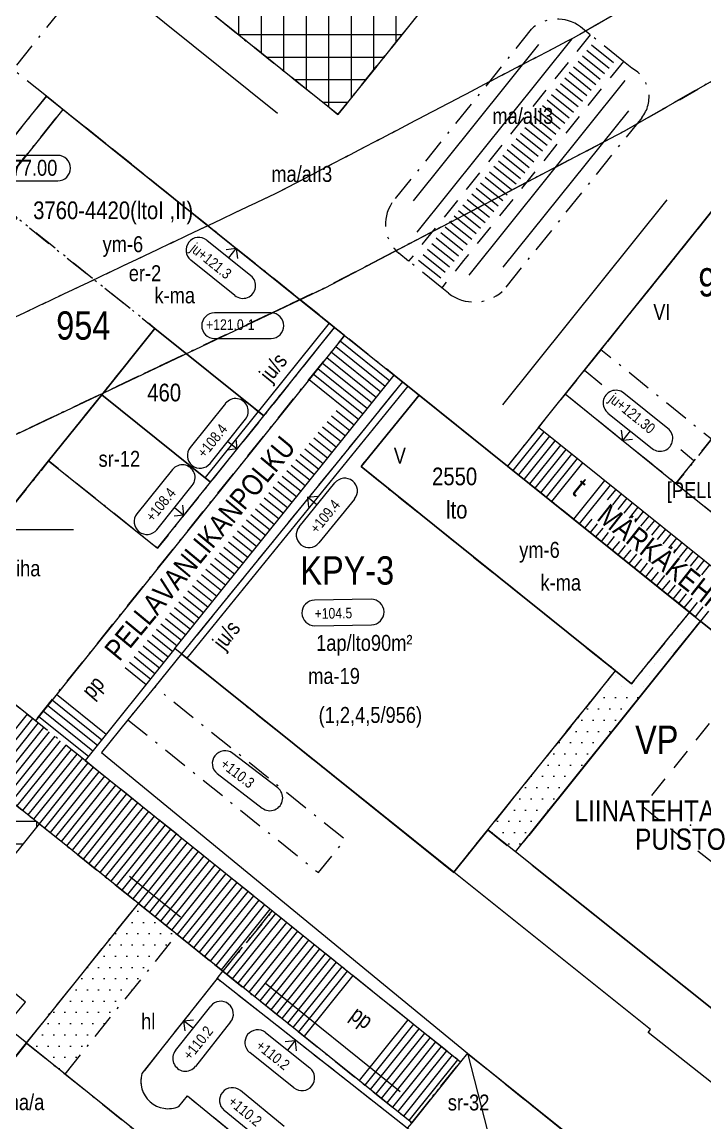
# Model space of a CAD drawing. Header units: metres. Extents: x 24485995 to 24488038, y 6819999 to 6822001.
# Drawn here: x 24487302.9 to 24487399.4, y 6821546.5 to 6821702 of the extents above; entities that cross this region are included whole.
import ezdxf

# ---------------------------------------------------------------- set-up
doc = ezdxf.new("R2010")
doc.units = ezdxf.units.M
for name, pattern in [('Aukot_rajalla', [0]), ('k10040', [10.3, 3.5, -1.5, 0.3, -1.5, 3.5]), ('k10050', [8, 3, -2, 3]), ('K10271', [0]), ('k10400', [0]), ('K10430', [0]), ('k10630.1', [0]), ('k10li0', [0]), ('k10vi1', [0]), ('Osoitus_AK', [0])]:
    doc.linetypes.add(name, pattern=pattern)
for name, color, linetype, lineweight in [('AK_AsemakaavaTeksti_Kadun_puistonnimi', 7, 'Continuous', 0), ('AK_AsemakaavaTeksti_Korttelinumero', 7, 'Continuous', 0), ('AK_Kaavamerkinta_Kayttotarkoitusalue', 7, 'Continuous', 0), ('AK_Katualue_Tori', 7, 'Continuous', 0), ('AK_KayttotarkoitusSymboliViiva_Virkistysalueen_kuvio_murtoviiva', 7, 'Continuous', 0), ('AK_KayttotarkoitusViiva', 7, 'Continuous', 0), ('AK_LiikennointiTeksti_Autopaikkamerkinta_m2', 7, 'Continuous', 0), ('AK_LiikennointiViiva_Ajoneuvoliittymakielto', 7, 'Continuous', 0), ('AK_LiikennointiViiva_Polkuviivoitus', 7, 'Continuous', 0), ('AK_MaanalainenkSymboli', 132, 'Continuous', 0), ('AK_MaanalainenkTeksti_Korkeusmerkinta', 132, 'Continuous', 0), ('AK_MaanalainenkViiva_Alueenosan_raja', 132, 'Continuous', 0), ('AK_MaanalainenkViiva_Liikennealueen_kuvio', 132, 'Continuous', 0), ('AK_MaanalainenkViiva_Ohj_Alueenosan_raja', 132, 'Continuous', 0), ('AK_MuuAsemakaavaSymboli_Maarayksen_soikiosymb', 7, 'Continuous', 0), ('AK_MuuAsemakaavaTeksti_Alueenosan_kayttotarkoitus', 7, 'Continuous', 0), ('AK_MuuAsemakaavaTeksti_Erityismaarays', 7, 'Continuous', 0), ('AK_MuuAsemakaavaViiva_alueenosan_raja', 7, 'Continuous', 0), ('AK_MuuAsemakaavaViiva_Erityismaaraysviiva', 7, 'Continuous', 0), ('AK_MuuAsemakaavaViiva_Merkinnan_alleviivaus', 7, 'Continuous', 0), ('AK_MuuAsemakaavaViiva_Merkinnan_Kohdistusnuoli', 7, 'Continuous', 0), ('AK_MuuAsemakaavaViiva_Ohj_alueenosan_raja', 7, 'Continuous', 0), ('AK_Poistettava_merkintä', 7, 'Continuous', 0), ('AK_RakennusalaTeksti_Kerrosala_tai_luku', 7, 'Continuous', 0), ('AK_RakennusalaTeksti_Rakennusoikeus', 7, 'Continuous', 0), ('AK_RakennusalaViiva_Rakennusalan_raja__I_', 7, 'Continuous', 0), ('AK_RakentaminenTeksti_Korkeusmerkinta', 7, 'Continuous', 0), ('AK_RakentaminenTeksti_Korkeusmerkinta_ja_soikio', 7, 'Continuous', 0), ('AK_RakentaminenTeksti_Korkeusmerkinta_ja_soikio_ja_nuoli', 7, 'Continuous', 0), ('AK_RakentaminenTeksti_Rakentamismaarays', 7, 'Continuous', 0), ('AK_RakentaminenViiva_dB_yms_aaltoviiva', 7, 'Continuous', 0), ('AK_RakentaminenViiva_Kulkuaukko', 7, 'Continuous', 0), ('AK_YmparistoAlue_Istutettava_alue', 7, 'Continuous', 0), ('AK_YmparistoViiva_Istutettava_puurivi', 7, 'Continuous', 0)]:
    doc.layers.add(name, color=color, linetype=linetype, lineweight=lineweight)
doc.styles.add('ArialNarrow', font='ARIALN.TTF')

# ---------------------------------------------------------------- blocks, each defined once
blk = doc.blocks.new('AKP43')
at = {"layer": 'AK_RakentaminenTeksti_Korkeusmerkinta_ja_soikio', "color": 7, "linetype": 'Continuous', "lineweight": 13}
for p, q in [((4, 1.8), (-4, 1.8)), ((-4, -1.8), (4, -1.8))]:
    blk.add_line(p, q, dxfattribs=at)
for centre, start, end in [((-4, 0), 90, 270), ((4, 0), 270, 90)]:
    blk.add_arc(centre, 1.8, start, end, dxfattribs=at)

msp = doc.modelspace()

# ---------------------------------------------------------------- hatches: boundary and pattern name
at = {"layer": 'AK_Katualue_Tori', "linetype": 'Continuous', "lineweight": 0}
h = msp.add_hatch(dxfattribs=at)
h.set_pattern_fill('NET', style=0)
h.paths.add_polyline_path([(24487310.08, 6821718.97), (24487330.26, 6821744.12), (24487312.39, 6821760.2), (24487317.17, 6821761.04), (24487326.86, 6821773.12), (24487333.88, 6821767.49), (24487380.53, 6821730.07), (24487347.52, 6821688.93)], flags=0)
h = msp.add_hatch(dxfattribs=at)
h.set_pattern_fill('NET', style=0)
h.paths.add_polyline_path([(24487281.5, 6821607.85), (24487305.29, 6821588.76), (24487305.29, 6821588.76), (24487281.51, 6821559.13), (24487258.97, 6821574.97)], flags=0)
at = {"layer": 'AK_YmparistoAlue_Istutettava_alue', "linetype": 'Continuous', "lineweight": 0}
h = msp.add_hatch(dxfattribs=at)
h.set_pattern_fill('DOTS', style=0)
h.paths.add_polyline_path([(24487398.75, 6821617.36), (24487397.2, 6821618.61), (24487397, 6821618.37), (24487391.35, 6821611.43), (24487389, 6821608.53), (24487386.72, 6821610.36), (24487368.69, 6821587.89), (24487372.6, 6821584.76), (24487390.62, 6821607.23)], flags=0)
h = msp.add_hatch(dxfattribs=at)
h.set_pattern_fill('DOTS', style=0)
h.paths.add_polyline_path([(24487303.5, 6821557.77), (24487308.96, 6821553.38), (24487324.79, 6821573.12), (24487319.33, 6821577.5), (24487303.51, 6821557.79)], flags=0)

# ---------------------------------------------------------------- linework, layer by layer
at = {"layer": 'AK_AsemakaavaTeksti_Kadun_puistonnimi', "linetype": 'Continuous', "lineweight": 5}
msp.add_point((24487397.32, 6821588.57), dxfattribs=at)
at = {"layer": 'AK_KayttotarkoitusSymboliViiva_Virkistysalueen_kuvio_murtoviiva', "linetype": 'k10vi1', "lineweight": 9, "flags": 128}
msp.add_lwpolyline([(24487374.94, 6821582.89), (24487405.96, 6821558.18), (24487407.57, 6821560.46), (24487411.73, 6821566.35), (24487430.03, 6821592.27), (24487398.75, 6821617.37), (24487374.47, 6821587.1)], dxfattribs=at)
at = {"layer": 'AK_KayttotarkoitusViiva', "linetype": 'Continuous', "lineweight": 20, "flags": 128}
for points in [[(24487380.53, 6821730.07), (24487347.52, 6821688.93), (24487310.08, 6821718.97)], [(24487262.65, 6821637.08), (24487306.33, 6821691.52), (24487348.45, 6821657.73)], [(24487375.84, 6821644.73), (24487400.71, 6821675.73), (24487434.37, 6821645.58)], [(24487348.45, 6821657.73), (24487304.77, 6821603.29), (24487262.65, 6821637.08)], [(24487348.45, 6821657.73), (24487355.47, 6821652.1)], [(24487324.49, 6821613.49), (24487355.47, 6821652.1)], [(24487355.47, 6821652.1), (24487371.46, 6821639.27)], [(24487375.84, 6821644.73), (24487371.46, 6821639.27)], [(24487411.03, 6821616.49), (24487375.84, 6821644.73)], [(24487371.46, 6821639.27), (24487398.75, 6821617.37)], [(24487372.6, 6821584.76), (24487398.75, 6821617.37)], [(24487398.75, 6821617.37), (24487406.65, 6821611.03)], [(24487324.49, 6821613.49), (24487311.79, 6821597.66), (24487364.82, 6821555.1), (24487357.94, 6821546.52), (24487319.33, 6821577.5)], [(24487372.6, 6821584.76), (24487368.7, 6821587.89), (24487363.88, 6821581.89), (24487324.49, 6821613.49)], [(24487305.29, 6821588.76), (24487305.29, 6821588.76), (24487281.51, 6821559.13), (24487258.97, 6821574.97), (24487281.5, 6821607.85)], [(24487305.29, 6821588.76), (24487281.5, 6821607.85)], [(24487319.33, 6821577.5), (24487305.29, 6821588.76)], [(24487407.57, 6821560.46), (24487405.96, 6821558.18), (24487372.6, 6821584.76)], [(24487272.51, 6821498.13), (24487306.59, 6821539.65), (24487295.86, 6821548.25), (24487319.33, 6821577.5)]]:
    msp.add_lwpolyline(points, dxfattribs=at)
at = {"layer": 'AK_LiikennointiViiva_Ajoneuvoliittymakielto', "linetype": 'k10630.1', "lineweight": 5, "flags": 128}
msp.add_lwpolyline([(24487348.45, 6821657.73), (24487304.77, 6821603.29)], dxfattribs=at)
at = {"layer": 'AK_LiikennointiViiva_Polkuviivoitus', "linetype": 'Continuous', "lineweight": 0, "flags": 128}
for points in [[(24487382.7, 6821698.01), (24487385.82, 6821695.5)], [(24487383.32, 6821698.79), (24487386.44, 6821696.28)], [(24487381.45, 6821696.45), (24487384.57, 6821693.94)], [(24487382.07, 6821697.23), (24487385.19, 6821694.72)], [(24487380.19, 6821694.89), (24487383.31, 6821692.38)], [(24487380.82, 6821695.67), (24487383.94, 6821693.16)], [(24487378.94, 6821693.33), (24487382.06, 6821690.82)], [(24487379.57, 6821694.11), (24487382.69, 6821691.6)], [(24487377.69, 6821691.77), (24487380.81, 6821689.26)], [(24487378.32, 6821692.55), (24487381.44, 6821690.04)], [(24487376.44, 6821690.21), (24487379.56, 6821687.7)], [(24487377.07, 6821690.99), (24487380.19, 6821688.48)], [(24487375.19, 6821688.65), (24487378.31, 6821686.14)], [(24487375.81, 6821689.43), (24487378.93, 6821686.92)], [(24487373.94, 6821687.09), (24487377.06, 6821684.59)], [(24487374.56, 6821687.87), (24487377.68, 6821685.36)], [(24487372.69, 6821685.53), (24487375.81, 6821683.03)], [(24487373.31, 6821686.31), (24487376.43, 6821683.81)], [(24487371.43, 6821683.97), (24487374.55, 6821681.47)], [(24487372.06, 6821684.75), (24487375.18, 6821682.25)], [(24487370.18, 6821682.41), (24487373.3, 6821679.91)], [(24487370.81, 6821683.19), (24487373.93, 6821680.69)], [(24487368.93, 6821680.85), (24487372.05, 6821678.35)], [(24487369.56, 6821681.63), (24487372.68, 6821679.13)], [(24487367.68, 6821679.29), (24487370.8, 6821676.79)], [(24487368.31, 6821680.07), (24487371.43, 6821677.57)], [(24487366.43, 6821677.73), (24487369.55, 6821675.23)], [(24487367.05, 6821678.51), (24487370.17, 6821676.01)], [(24487365.18, 6821676.17), (24487368.3, 6821673.67)], [(24487365.8, 6821676.95), (24487368.92, 6821674.45)], [(24487363.93, 6821674.61), (24487367.04, 6821672.11)], [(24487364.55, 6821675.39), (24487367.67, 6821672.89)], [(24487362.67, 6821673.05), (24487365.79, 6821670.55)], [(24487363.3, 6821673.83), (24487366.42, 6821671.33)], [(24487361.42, 6821671.49), (24487364.54, 6821668.99)], [(24487362.05, 6821672.27), (24487365.17, 6821669.77)], [(24487360.17, 6821669.93), (24487363.29, 6821667.43)], [(24487360.8, 6821670.71), (24487363.92, 6821668.21)], [(24487358.92, 6821668.37), (24487362.04, 6821665.87)], [(24487359.54, 6821669.15), (24487362.66, 6821666.65)], [(24487347.2, 6821656.17), (24487354.21, 6821650.54)], [(24487347.82, 6821656.95), (24487354.84, 6821651.32)], [(24487345.94, 6821654.61), (24487352.96, 6821648.98)], [(24487346.57, 6821655.39), (24487353.59, 6821649.76)], [(24487344.69, 6821653.05), (24487351.71, 6821647.42)], [(24487345.32, 6821653.83), (24487352.34, 6821648.2)], [(24487343.44, 6821651.49), (24487350.46, 6821645.86)], [(24487344.07, 6821652.27), (24487351.09, 6821646.64)], [(24487346.63, 6821646.37), (24487349.21, 6821644.3)], [(24487347.27, 6821647.14), (24487349.83, 6821645.08)], [(24487345.36, 6821644.82), (24487347.96, 6821642.74)], [(24487346, 6821645.59), (24487348.58, 6821643.52)], [(24487344.1, 6821643.27), (24487346.71, 6821641.18)], [(24487344.73, 6821644.05), (24487347.33, 6821641.96)], [(24487376.62, 6821644.1), (24487372.24, 6821638.64)], [(24487377.4, 6821643.48), (24487373.02, 6821638.02)], [(24487342.83, 6821641.73), (24487345.45, 6821639.62)], [(24487343.46, 6821642.5), (24487346.08, 6821640.4)], [(24487378.18, 6821642.85), (24487373.8, 6821637.39)], [(24487378.96, 6821642.23), (24487374.58, 6821636.77)], [(24487379.74, 6821641.6), (24487375.36, 6821636.14)], [(24487341.56, 6821640.18), (24487344.2, 6821638.06)], [(24487342.19, 6821640.95), (24487344.83, 6821638.84)], [(24487380.52, 6821640.97), (24487376.14, 6821635.51)], [(24487381.3, 6821640.35), (24487376.92, 6821634.89)], [(24487340.29, 6821638.64), (24487342.95, 6821636.5)], [(24487340.92, 6821639.41), (24487343.58, 6821637.28)], [(24487382.08, 6821639.72), (24487377.7, 6821634.26)], [(24487339.02, 6821637.09), (24487341.7, 6821634.94)], [(24487339.65, 6821637.86), (24487342.32, 6821635.72)], [(24487385.2, 6821637.22), (24487380.81, 6821631.76)], [(24487337.75, 6821635.54), (24487340.45, 6821633.38)], [(24487338.39, 6821636.32), (24487341.07, 6821634.16)], [(24487385.98, 6821636.59), (24487381.59, 6821631.13)], [(24487386.76, 6821635.97), (24487385.57, 6821634.49)], [(24487387.54, 6821635.34), (24487386.29, 6821633.79)], [(24487336.48, 6821634), (24487339.2, 6821631.82)], [(24487337.12, 6821634.77), (24487339.82, 6821632.6)], [(24487388.32, 6821634.72), (24487387.04, 6821633.13)], [(24487389.1, 6821634.09), (24487387.91, 6821632.62)], [(24487335.21, 6821632.45), (24487337.94, 6821630.26)], [(24487335.85, 6821633.22), (24487338.57, 6821631.04)], [(24487389.88, 6821633.46), (24487388.65, 6821631.93)], [(24487390.66, 6821632.84), (24487389.46, 6821631.35)], [(24487391.44, 6821632.21), (24487390.28, 6821630.77)], [(24487333.94, 6821630.9), (24487336.69, 6821628.7)], [(24487334.58, 6821631.68), (24487337.32, 6821629.48)], [(24487383.38, 6821631.77), (24487382.37, 6821630.51)], [(24487384.15, 6821631.12), (24487383.15, 6821629.88)], [(24487392.22, 6821631.59), (24487391.07, 6821630.16)], [(24487393, 6821630.96), (24487391.82, 6821629.5)], [(24487332.68, 6821629.36), (24487335.44, 6821627.14)], [(24487333.31, 6821630.13), (24487336.07, 6821627.92)], [(24487384.94, 6821630.51), (24487383.93, 6821629.26)], [(24487385.72, 6821629.88), (24487384.71, 6821628.63)], [(24487386.55, 6821629.32), (24487385.49, 6821628)], [(24487393.78, 6821630.34), (24487392.61, 6821628.88)], [(24487394.56, 6821629.71), (24487393.41, 6821628.28)], [(24487331.41, 6821627.81), (24487334.19, 6821625.58)], [(24487332.04, 6821628.59), (24487334.82, 6821626.36)], [(24487387.29, 6821628.64), (24487386.27, 6821627.38)], [(24487388.1, 6821628.06), (24487387.05, 6821626.75)], [(24487395.34, 6821629.08), (24487394.21, 6821627.68)], [(24487396.11, 6821628.46), (24487394.93, 6821626.99)], [(24487396.89, 6821627.83), (24487395.73, 6821626.38)], [(24487330.14, 6821626.27), (24487332.94, 6821624.02)], [(24487330.77, 6821627.04), (24487333.56, 6821624.8)], [(24487388.9, 6821627.46), (24487387.83, 6821626.13)], [(24487389.68, 6821626.83), (24487388.61, 6821625.5)], [(24487390.43, 6821626.17), (24487389.39, 6821624.88)], [(24487397.67, 6821627.21), (24487396.53, 6821625.77)], [(24487398.45, 6821626.58), (24487397.3, 6821625.14)], [(24487328.87, 6821624.72), (24487331.69, 6821622.46)], [(24487329.5, 6821625.49), (24487332.31, 6821623.24)], [(24487391.23, 6821625.57), (24487390.17, 6821624.25)], [(24487392.01, 6821624.94), (24487390.95, 6821623.62)], [(24487399.23, 6821625.95), (24487398.12, 6821624.57)], [(24487400.01, 6821625.33), (24487398.89, 6821623.93)], [(24487327.6, 6821623.17), (24487330.43, 6821620.9)], [(24487328.23, 6821623.95), (24487331.06, 6821621.68)], [(24487392.78, 6821624.3), (24487391.73, 6821623)], [(24487393.66, 6821623.8), (24487392.51, 6821622.37)], [(24487394.39, 6821623.11), (24487393.29, 6821621.75)], [(24487326.33, 6821621.63), (24487329.18, 6821619.34)], [(24487326.97, 6821622.4), (24487329.81, 6821620.12)], [(24487395.16, 6821622.47), (24487394.07, 6821621.12)], [(24487395.97, 6821621.88), (24487394.85, 6821620.49)], [(24487325.06, 6821620.08), (24487327.93, 6821617.78)], [(24487325.7, 6821620.86), (24487328.56, 6821618.56)], [(24487396.73, 6821621.23), (24487395.63, 6821619.87)], [(24487397.5, 6821620.59), (24487396.41, 6821619.24)], [(24487398.29, 6821619.99), (24487397.19, 6821618.62)], [(24487323.79, 6821618.54), (24487326.68, 6821616.22)], [(24487324.43, 6821619.31), (24487327.31, 6821617)], [(24487399.09, 6821619.38), (24487397.97, 6821617.99)], [(24487399.87, 6821618.76), (24487398.75, 6821617.37)], [(24487322.52, 6821616.99), (24487325.43, 6821614.66)], [(24487323.16, 6821617.76), (24487326.05, 6821615.44)], [(24487321.26, 6821615.44), (24487324.18, 6821613.1)], [(24487321.89, 6821616.22), (24487324.8, 6821613.88)], [(24487319.99, 6821613.9), (24487322.93, 6821611.54)], [(24487320.62, 6821614.67), (24487323.55, 6821612.32)], [(24487318.72, 6821612.35), (24487321.67, 6821609.98)], [(24487319.35, 6821613.12), (24487322.3, 6821610.76)], [(24487317.45, 6821610.81), (24487320.42, 6821608.42)], [(24487318.08, 6821611.58), (24487321.05, 6821609.2)], [(24487307.14, 6821606.25), (24487314.16, 6821600.62)], [(24487307.77, 6821607.03), (24487314.79, 6821601.4)], [(24487303.6, 6821604.23), (24487296.71, 6821595.65)], [(24487305.89, 6821604.69), (24487312.91, 6821599.06)], [(24487306.52, 6821605.47), (24487313.54, 6821599.84)], [(24487304.38, 6821603.6), (24487297.49, 6821595.02)], [(24487305.16, 6821602.98), (24487298.27, 6821594.4)], [(24487305.27, 6821603.91), (24487312.29, 6821598.28)], [(24487305.94, 6821602.35), (24487299.05, 6821593.77)], [(24487306.72, 6821601.72), (24487299.83, 6821593.14)], [(24487307.5, 6821601.1), (24487300.61, 6821592.52)], [(24487308.28, 6821600.47), (24487301.39, 6821591.89)], [(24487309.06, 6821599.85), (24487302.17, 6821591.27)], [(24487309.84, 6821599.22), (24487302.95, 6821590.64)], [(24487310.62, 6821598.6), (24487303.73, 6821590.02)], [(24487311.4, 6821597.97), (24487304.51, 6821589.39)], [(24487312.18, 6821597.34), (24487305.29, 6821588.76)], [(24487312.96, 6821596.72), (24487306.07, 6821588.14)], [(24487313.74, 6821596.09), (24487306.85, 6821587.51)], [(24487314.52, 6821595.47), (24487307.63, 6821586.89)], [(24487315.3, 6821594.84), (24487308.41, 6821586.26)], [(24487316.08, 6821594.21), (24487309.19, 6821585.63)], [(24487316.86, 6821593.59), (24487309.97, 6821585.01)], [(24487317.64, 6821592.96), (24487310.75, 6821584.38)], [(24487318.42, 6821592.34), (24487311.53, 6821583.76)], [(24487319.2, 6821591.71), (24487312.31, 6821583.13)], [(24487319.98, 6821591.09), (24487313.09, 6821582.51)], [(24487320.76, 6821590.46), (24487313.87, 6821581.88)], [(24487321.54, 6821589.83), (24487314.65, 6821581.25)], [(24487322.32, 6821589.21), (24487315.43, 6821580.63)], [(24487323.1, 6821588.58), (24487316.21, 6821580)], [(24487323.88, 6821587.96), (24487316.99, 6821579.38)], [(24487324.66, 6821587.33), (24487317.77, 6821578.75)], [(24487325.44, 6821586.7), (24487318.55, 6821578.12)], [(24487326.22, 6821586.08), (24487319.33, 6821577.5)], [(24487327, 6821585.45), (24487320.11, 6821576.87)], [(24487327.78, 6821584.83), (24487320.89, 6821576.25)], [(24487328.56, 6821584.2), (24487321.67, 6821575.62)], [(24487329.34, 6821583.58), (24487322.45, 6821575)], [(24487330.12, 6821582.95), (24487323.23, 6821574.37)], [(24487330.9, 6821582.32), (24487324.01, 6821573.74)], [(24487331.68, 6821581.7), (24487324.79, 6821573.12)], [(24487332.46, 6821581.07), (24487325.57, 6821572.49)], [(24487333.24, 6821580.45), (24487326.35, 6821571.87)], [(24487334.02, 6821579.82), (24487327.13, 6821571.24)], [(24487334.8, 6821579.19), (24487327.91, 6821570.61)], [(24487335.58, 6821578.57), (24487328.69, 6821569.99)], [(24487336.36, 6821577.94), (24487329.47, 6821569.36)], [(24487337.14, 6821577.32), (24487330.25, 6821568.74)], [(24487337.92, 6821576.69), (24487331.03, 6821568.11)], [(24487338.7, 6821576.07), (24487331.81, 6821567.49)], [(24487339.48, 6821575.44), (24487332.59, 6821566.86)], [(24487340.26, 6821574.81), (24487333.37, 6821566.23)], [(24487341.04, 6821574.19), (24487334.15, 6821565.61)], [(24487341.81, 6821573.56), (24487334.93, 6821564.98)], [(24487342.59, 6821572.94), (24487335.71, 6821564.36)], [(24487343.37, 6821572.31), (24487336.49, 6821563.73)], [(24487344.15, 6821571.68), (24487337.27, 6821563.1)], [(24487344.93, 6821571.06), (24487338.05, 6821562.48)], [(24487345.71, 6821570.43), (24487338.83, 6821561.85)], [(24487346.49, 6821569.81), (24487339.61, 6821561.23)], [(24487347.27, 6821569.18), (24487340.39, 6821560.6)], [(24487348.05, 6821568.56), (24487341.17, 6821559.98)], [(24487348.83, 6821567.93), (24487341.95, 6821559.35)], [(24487349.61, 6821567.3), (24487342.73, 6821558.72)], [(24487357.41, 6821561.05), (24487350.53, 6821552.47)], [(24487358.19, 6821560.42), (24487351.31, 6821551.84)], [(24487358.97, 6821559.79), (24487352.09, 6821551.21)], [(24487359.75, 6821559.17), (24487352.87, 6821550.59)], [(24487360.53, 6821558.54), (24487353.65, 6821549.96)], [(24487361.31, 6821557.92), (24487354.43, 6821549.34)], [(24487362.09, 6821557.29), (24487355.21, 6821548.71)], [(24487362.87, 6821556.66), (24487355.99, 6821548.09)], [(24487363.65, 6821556.04), (24487356.77, 6821547.46)], [(24487364.43, 6821555.41), (24487357.55, 6821546.83)]]:
    msp.add_lwpolyline(points, dxfattribs=at)
at = {"layer": 'AK_MaanalainenkViiva_Alueenosan_raja', "linetype": 'k10040', "lineweight": 5, "flags": 128}
msp.add_lwpolyline([(24487904.87, 6822000), (24487912.66, 6821965.55), (24487865.91, 6821959.02), (24487839.01, 6821960.38), (24487795.63, 6821934.66), (24487733.23, 6821897.55), (24487490.51, 6821748.59), (24487460.38, 6821729.37), (24487429.64, 6821710.44), (24487387.98, 6821686.57), (24487345.7, 6821664.47), (24487302.61, 6821644.03), (24487279.84, 6821634.25), (24487264.67, 6821627.98), (24487270.52, 6821613.25), (24487232.97, 6821598.36), (24487181.75, 6821580.35), (24487129.78, 6821564.57), (24487077.19, 6821551.06), (24487055.55, 6821546.21), (24487022.13, 6821539.73), (24487007.31, 6821528.53), (24486995.34, 6821519.49), (24486983.34, 6821510.49), (24486970.66, 6821502.47), (24486957.2, 6821495.86), (24486943.1, 6821490.75), (24486928.63, 6821486.77), (24486923.49, 6821486), (24486908.85, 6821483.8), (24486903.42, 6821482.99), (24486900.75, 6821482.59), (24486891.59, 6821484.39), (24486877.62, 6821489.86), (24486864.68, 6821497.44), (24486853.08, 6821506.95), (24486732.66, 6821483.59), (24486723.17, 6821482.65), (24486713.64, 6821482.36), (24486704.11, 6821482.74), (24486694.63, 6821483.78), (24486685.24, 6821485.47), (24486671.58, 6821487.44), (24486657.81, 6821486.43), (24486560.8, 6821470.08), (24486112.2, 6821386.78), (24486064.09, 6821378.83), (24486015.55, 6821372.78), (24486000, 6821371.46)], dxfattribs=at)
at = {"layer": 'AK_MaanalainenkViiva_Liikennealueen_kuvio', "linetype": 'k10li0', "lineweight": 5, "flags": 128}
msp.add_lwpolyline([(24486000, 6821371.46), (24486015.55, 6821372.78), (24486064.09, 6821378.83), (24486112.2, 6821386.78), (24486560.8, 6821470.08), (24486657.81, 6821486.43), (24486671.58, 6821487.44), (24486685.24, 6821485.47), (24486694.63, 6821483.78), (24486704.11, 6821482.74), (24486713.64, 6821482.36), (24486723.17, 6821482.65), (24486732.66, 6821483.59), (24486853.08, 6821506.95), (24486864.68, 6821497.44), (24486877.62, 6821489.86), (24486891.59, 6821484.39), (24486900.75, 6821482.59), (24486903.42, 6821482.99), (24486908.85, 6821483.8), (24486923.49, 6821486), (24486928.63, 6821486.77), (24486943.1, 6821490.75), (24486957.2, 6821495.86), (24486970.66, 6821502.47), (24486983.34, 6821510.49), (24486995.34, 6821519.49), (24487007.31, 6821528.53), (24487022.13, 6821539.73), (24487055.55, 6821546.21), (24487077.19, 6821551.06), (24487129.78, 6821564.57), (24487181.75, 6821580.35), (24487232.97, 6821598.36), (24487270.52, 6821613.25), (24487264.67, 6821627.98), (24487279.84, 6821634.25), (24487302.61, 6821644.03), (24487345.7, 6821664.47), (24487387.98, 6821686.57), (24487429.64, 6821710.44), (24487460.38, 6821729.37), (24487490.51, 6821748.59), (24487733.23, 6821897.55), (24487795.63, 6821934.66), (24487839.01, 6821960.38), (24487865.91, 6821959.02), (24487912.66, 6821965.55), (24487904.87, 6822000)], dxfattribs=at)
at = {"layer": 'AK_MaanalainenkViiva_Ohj_Alueenosan_raja', "linetype": 'k10050', "lineweight": 5, "flags": 128}
for points in [[(24487904.87, 6822000), (24487909.36, 6821980.14), (24487865.26, 6821974.07), (24487835.25, 6821975.59), (24487787.97, 6821947.56), (24487725.47, 6821910.38), (24487482.55, 6821761.31), (24487452.41, 6821742.08), (24487421.97, 6821723.34), (24487380.77, 6821699.73), (24487339.01, 6821677.9), (24487296.43, 6821657.7), (24487274.02, 6821648.07), (24487241.89, 6821634.81), (24487209.39, 6821622.46), (24487176.55, 6821611.05), (24487143.41, 6821600.58), (24487112.33, 6821592.06), (24487081.26, 6821583.54), (24487052.48, 6821576.81), (24487018.02, 6821570.34), (24486849.52, 6821538.95), (24486695.51, 6821510.35), (24486558.06, 6821484.83), (24486109.6, 6821401.56), (24486061.93, 6821393.68), (24486013.99, 6821387.7), (24486000, 6821386.51)], [(24486903.42, 6821482.99), (24486908.85, 6821483.8), (24486923.49, 6821486), (24486928.63, 6821486.77), (24486943.1, 6821490.75), (24486957.2, 6821495.86), (24486970.66, 6821502.47), (24486983.34, 6821510.49), (24486995.34, 6821519.49), (24487007.31, 6821528.53), (24487022.13, 6821539.73), (24487055.55, 6821546.21), (24487077.19, 6821551.06), (24487129.78, 6821564.57), (24487181.75, 6821580.35), (24487232.97, 6821598.36), (24487270.52, 6821613.25), (24487264.67, 6821627.98), (24487279.84, 6821634.25), (24487302.61, 6821644.03), (24487345.7, 6821664.47), (24487387.98, 6821686.57), (24487429.64, 6821710.44), (24487460.38, 6821729.37), (24487490.51, 6821748.59), (24487733.23, 6821897.55), (24487795.63, 6821934.66), (24487839.01, 6821960.38), (24487865.91, 6821959.02), (24487912.66, 6821965.55), (24487909.36, 6821980.14), (24487865.26, 6821974.07), (24487835.25, 6821975.59), (24487787.97, 6821947.56), (24487725.47, 6821910.38), (24487482.55, 6821761.31), (24487452.41, 6821742.08), (24487421.97, 6821723.34), (24487380.77, 6821699.73), (24487339.01, 6821677.9), (24487296.43, 6821657.7), (24487274.02, 6821648.07), (24487241.89, 6821634.81), (24487209.39, 6821622.46), (24487176.55, 6821611.05), (24487143.41, 6821600.58), (24487112.33, 6821592.06), (24487081.26, 6821583.54), (24487052.48, 6821576.81), (24487018.02, 6821570.34), (24486849.52, 6821538.95), (24486695.51, 6821510.35), (24486558.06, 6821484.83), (24486109.6, 6821401.56), (24486061.93, 6821393.68), (24486013.99, 6821387.7), (24486000, 6821386.51)]]:
    msp.add_lwpolyline(points, dxfattribs=at)
at = {"layer": 'AK_MuuAsemakaavaViiva_alueenosan_raja', "linetype": 'k10040', "lineweight": 5, "flags": 128}
for points in [[(24487316.51, 6821713.8), (24487336.4, 6821738.59), (24487330.26, 6821744.12), (24487312.39, 6821760.2), (24487317.17, 6821761.04), (24487326.86, 6821773.12), (24487333.88, 6821767.49), (24487380.53, 6821730.07), (24487347.52, 6821688.93), (24487316.51, 6821713.8)], [(24487306.33, 6821691.52), (24487301.65, 6821695.28), (24487316.51, 6821713.8), (24487347.52, 6821688.93), (24487380.53, 6821730.07), (24487417.96, 6821700.03), (24487405.71, 6821682.77), (24487400.71, 6821675.73), (24487375.84, 6821644.73), (24487371.46, 6821639.27), (24487355.47, 6821652.1), (24487348.45, 6821657.73), (24487306.33, 6821691.52)], [(24487374.84, 6821700.99), (24487355.14, 6821676.44)], [(24487383.17, 6821700.19), (24487381.78, 6821701.31)], [(24487387.85, 6821696.44), (24487383.17, 6821700.19)], [(24487389.03, 6821695.49), (24487387.85, 6821696.44)], [(24487262.65, 6821637.08), (24487288.22, 6821616.57), (24487304.77, 6821603.29), (24487348.45, 6821657.73), (24487347.04, 6821658.86), (24487337.03, 6821646.38), (24487329.52, 6821637.02), (24487322.01, 6821627.66), (24487306.65, 6821639.99), (24487289.06, 6821618.07), (24487269.56, 6821633.72), (24487302.17, 6821674.35), (24487298.66, 6821677.17), (24487308.67, 6821689.65), (24487306.33, 6821691.52), (24487292, 6821673.67), (24487262.65, 6821637.08)], [(24487298.66, 6821677.17), (24487302.17, 6821674.35), (24487321.67, 6821658.71), (24487337.03, 6821646.38), (24487347.04, 6821658.86), (24487308.67, 6821689.65), (24487298.66, 6821677.17)], [(24487390.44, 6821688.48), (24487370.74, 6821663.93)], [(24487269.56, 6821633.72), (24487289.06, 6821618.07), (24487306.65, 6821639.99), (24487314.16, 6821649.35), (24487321.67, 6821658.71), (24487302.17, 6821674.35), (24487269.56, 6821633.72)], [(24487415.72, 6821662.29), (24487400.71, 6821675.73), (24487379.64, 6821649.47), (24487395.28, 6821636.82), (24487415.72, 6821662.29)], [(24487357.51, 6821668.21), (24487356.13, 6821669.33)], [(24487362.19, 6821664.46), (24487357.51, 6821668.21)], [(24487363.15, 6821663.69), (24487362.19, 6821664.46)], [(24487424.21, 6821640.91), (24487430.64, 6821648.93), (24487415.72, 6821662.29), (24487395.28, 6821636.82), (24487410.88, 6821624.3), (24487424.21, 6821640.91)], [(24487384.65, 6821655.71), (24487379.64, 6821649.47), (24487395.28, 6821636.82), (24487400.29, 6821643.06), (24487384.65, 6821655.71)], [(24487325.42, 6821612.75), (24487363.88, 6821581.89), (24487368.7, 6821587.89), (24487386.72, 6821610.36), (24487350.78, 6821639.19), (24487358.98, 6821649.28), (24487356.64, 6821651.16), (24487325.42, 6821612.75)], [(24487350.78, 6821639.19), (24487386.72, 6821610.36), (24487389, 6821608.53), (24487397.2, 6821618.62), (24487371.46, 6821639.27), (24487358.98, 6821649.28), (24487350.78, 6821639.19)], [(24487311.79, 6821597.66), (24487304.77, 6821603.29), (24487288.22, 6821616.57), (24487262.65, 6821637.08), (24487257.97, 6821640.84), (24487251.15, 6821632.21), (24487281.5, 6821607.85), (24487305.29, 6821588.76), (24487319.33, 6821577.5), (24487331.27, 6821567.92), (24487338.24, 6821576.43), (24487311.79, 6821597.66)], [(24487368.7, 6821587.89), (24487372.6, 6821584.76), (24487398.75, 6821617.37), (24487397.2, 6821618.62), (24487389, 6821608.53), (24487386.72, 6821610.36), (24487368.7, 6821587.89)], [(24487317.85, 6821603.43), (24487344.75, 6821581.85), (24487348.54, 6821586.5), (24487321.63, 6821608.09), (24487317.85, 6821603.43)], [(24487331.27, 6821567.92), (24487357.94, 6821546.52), (24487364.82, 6821555.1), (24487338.24, 6821576.43), (24487331.27, 6821567.92)], [(24487308.96, 6821553.38), (24487324.79, 6821573.12)], [(24487324.79, 6821573.12), (24487331.27, 6821567.92)], [(24487315.94, 6821504.03), (24487316.71, 6821503.01), (24487319.39, 6821500.91), (24487318.81, 6821500.21), (24487319.61, 6821499.53), (24487316.09, 6821495.17), (24487330.91, 6821482.76), (24487356.16, 6821514.1), (24487371.97, 6821533.72), (24487371.5, 6821534.1), (24487357.31, 6821545.74), (24487330.45, 6821566.88), (24487319.82, 6821553.46)], [(24487330.45, 6821566.88), (24487331.27, 6821567.92)], [(24487303.41, 6821557.65), (24487303.5, 6821557.77)], [(24487303.5, 6821557.77), (24487308.96, 6821553.38)], [(24487365.81, 6821556.33), (24487364.82, 6821555.1)], [(24487365.87, 6821556.27), (24487365.81, 6821556.33)], [(24487365.87, 6821556.27), (24487379.89, 6821544.98)], [(24487364.82, 6821555.1), (24487357.94, 6821546.52), (24487357.36, 6821545.8)], [(24487308.96, 6821553.38), (24487321.02, 6821543.7), (24487327.23, 6821538.72)], [(24487319.9, 6821553.56), (24487319.82, 6821553.46)], [(24487325.05, 6821548.79), (24487326.26, 6821550.32), (24487340.68, 6821538.52), (24487315.94, 6821508.39)]]:
    msp.add_lwpolyline(points, dxfattribs=at)
at = {"layer": 'AK_MuuAsemakaavaViiva_alueenosan_raja', "linetype": 'k10040', "lineweight": 5}
for centre, radius, start, end in [((24487378.5, 6821697), 5.41, 52.6354, 132.5244), ((24487386.84, 6821691.4), 4.64, 320.8991, 61.7632), ((24487359.63, 6821673.44), 5.4, 146.2519, 229.5442), ((24487366.8, 6821668.39), 5.95, 232.1953, 311.4137), ((24487323.57, 6821552.39), 3.89, 164.0506, 292.4923)]:
    msp.add_arc(centre, radius, start, end, dxfattribs=at)
at = {"layer": 'AK_MuuAsemakaavaViiva_Erityismaaraysviiva', "linetype": 'Aukot_rajalla', "lineweight": 5, "flags": 128}
msp.add_lwpolyline([(24487303.41, 6821557.65), (24487295.86, 6821548.25)], dxfattribs=at)
at = {"layer": 'AK_MuuAsemakaavaViiva_Merkinnan_alleviivaus', "linetype": 'Continuous', "lineweight": 5, "flags": 128}
msp.add_lwpolyline([(24487276.55, 6821630.29), (24487310.18, 6821630.29)], dxfattribs=at)
at = {"layer": 'AK_MuuAsemakaavaViiva_Merkinnan_Kohdistusnuoli', "linetype": 'Osoitus_AK', "lineweight": 5, "flags": 128}
for points in [[(24487384.81, 6821650.75), (24487382.29, 6821652.82)], [(24487395.98, 6821641.6), (24487397.82, 6821640.06)]]:
    msp.add_lwpolyline(points, dxfattribs=at)
at = {"layer": 'AK_MuuAsemakaavaViiva_Ohj_alueenosan_raja', "linetype": 'k10050', "lineweight": 5, "flags": 128}
for points in [[(24487383.17, 6821700.19), (24487380.3, 6821696.61), (24487360.6, 6821672.06), (24487357.51, 6821668.21)], [(24487387.85, 6821696.44), (24487384.98, 6821692.86), (24487365.28, 6821668.31), (24487362.19, 6821664.46)], [(24487390.58, 6821591.2), (24487406.18, 6821578.69), (24487418.7, 6821594.29), (24487403.1, 6821606.8), (24487390.58, 6821591.2)]]:
    msp.add_lwpolyline(points, dxfattribs=at)
at = {"layer": 'AK_Poistettava_merkintä', "linetype": 'k10040', "lineweight": 0, "flags": 128}
for points in [[(24487303.52, 6821557.79), (24487319.33, 6821577.5)], [(24487319.33, 6821577.5), (24487324.79, 6821573.12)], [(24487303.5, 6821557.77), (24487303.52, 6821557.79)]]:
    msp.add_lwpolyline(points, dxfattribs=at)
at = {"layer": 'AK_RakennusalaViiva_Rakennusalan_raja__I_', "linetype": 'K10271', "lineweight": 9, "flags": 128}
for points in [[(24487269.56, 6821633.72), (24487289.06, 6821618.07), (24487306.65, 6821639.99), (24487314.16, 6821649.35), (24487321.67, 6821658.71), (24487337.03, 6821646.38), (24487347.04, 6821658.86), (24487308.67, 6821689.65), (24487298.66, 6821677.17), (24487302.17, 6821674.35), (24487269.56, 6821633.72)], [(24487410.88, 6821624.3), (24487424.21, 6821640.91), (24487430.64, 6821648.93), (24487415.72, 6821662.29), (24487400.71, 6821675.73), (24487379.64, 6821649.47), (24487395.28, 6821636.82), (24487410.88, 6821624.3)], [(24487321.67, 6821658.71), (24487314.16, 6821649.35), (24487329.52, 6821637.02), (24487337.03, 6821646.38), (24487321.67, 6821658.71)], [(24487363.88, 6821581.89), (24487368.7, 6821587.89), (24487386.72, 6821610.36), (24487363.32, 6821629.13), (24487350.78, 6821639.19), (24487358.98, 6821649.28), (24487356.64, 6821651.16), (24487348.44, 6821641.07), (24487325.42, 6821612.75), (24487363.88, 6821581.89)], [(24487314.16, 6821649.35), (24487306.65, 6821639.99), (24487322.01, 6821627.66), (24487329.52, 6821637.02), (24487314.16, 6821649.35)], [(24487371.46, 6821639.27), (24487358.98, 6821649.28), (24487350.78, 6821639.19), (24487363.32, 6821629.13), (24487386.72, 6821610.36), (24487389, 6821608.53), (24487391.36, 6821611.43), (24487397, 6821618.37), (24487397.2, 6821618.62), (24487371.46, 6821639.27)], [(24487314.1, 6821598.83), (24487365.81, 6821556.33), (24487380.1, 6821544.81), (24487400.42, 6821528.51), (24487400.98, 6821529.19), (24487400.79, 6821529.35), (24487403.98, 6821532.98), (24487404.44, 6821532.63), (24487406.37, 6821531.08), (24487408.61, 6821531.24), (24487413.22, 6821537.12), (24487417.83, 6821543), (24487408.94, 6821550.05), (24487406.57, 6821547.24), (24487391.36, 6821559.28), (24487391.66, 6821559.67), (24487363.88, 6821581.89), (24487363.87, 6821581.83), (24487325.42, 6821612.75), (24487321.63, 6821608.09), (24487317.85, 6821603.43), (24487314.1, 6821598.83)], [(24487281.51, 6821559.13), (24487295.86, 6821548.25), (24487303.52, 6821557.79), (24487300.56, 6821560.15), (24487303.36, 6821563.55), (24487292.37, 6821572.65), (24487281.51, 6821559.13)], [(24487379.14, 6821543.61), (24487380.1, 6821544.81), (24487379.89, 6821544.98), (24487365.87, 6821556.27), (24487365.81, 6821556.33), (24487364.82, 6821555.1), (24487357.94, 6821546.52), (24487357.31, 6821545.74), (24487371.5, 6821534.1), (24487372.25, 6821535.04), (24487379.14, 6821543.61)]]:
    msp.add_lwpolyline(points, dxfattribs=at)
for points in [[(24487315.94, 6821508.39, 0.306247), (24487315.94, 6821504.03), (24487315.94, 6821504.03), (24487316.71, 6821503.01), (24487319.39, 6821500.91), (24487318.81, 6821500.21), (24487319.61, 6821499.53), (24487316.09, 6821495.17), (24487288.43, 6821517.52), (24487272.51, 6821498.13), (24487301.29, 6821475.2), (24487312.49, 6821462.28), (24487313.66, 6821461.35), (24487371.97, 6821533.72), (24487371.5, 6821534.1), (24487357.31, 6821545.74), (24487330.45, 6821566.88), (24487319.82, 6821553.46), (24487319.82, 6821553.46, 0.627553), (24487325.05, 6821548.79), (24487325.05, 6821548.79), (24487326.26, 6821550.32), (24487340.68, 6821538.52), (24487315.94, 6821508.39), (24487315.94, 6821508.39)], [(24487327.23, 6821538.72), (24487303.5, 6821557.77), (24487295.86, 6821548.25), (24487306.59, 6821539.65), (24487293.39, 6821523.56), (24487308.65, 6821511.32), (24487328.06, 6821534.97, 0.436818), (24487327.23, 6821538.72), (24487327.23, 6821538.72)]]:
    msp.add_lwpolyline(points, format="xyb", dxfattribs=at)
at = {"layer": 'AK_RakentaminenTeksti_Korkeusmerkinta_ja_soikio_ja_nuoli', "linetype": 'Continuous', "lineweight": 5, "flags": 128}
for points in [[(24487328.98, 6821671.17), (24487335.22, 6821666.17)], [(24487333.16, 6821670), (24487331.75, 6821669.84)], [(24487332.1, 6821668.67), (24487333.16, 6821670)], [(24487333.16, 6821670), (24487333.31, 6821668.59)], [(24487332.96, 6821663.36), (24487326.72, 6821668.37)], [(24487394.15, 6821644.59), (24487387.9, 6821649.59)], [(24487331.65, 6821648.13), (24487326.64, 6821641.9)], [(24487385.67, 6821646.76), (24487391.92, 6821641.76)], [(24487329.45, 6821639.64), (24487334.45, 6821645.88)], [(24487333.28, 6821641.7), (24487333.12, 6821643.1)], [(24487387.75, 6821642.92), (24487387.58, 6821644.33)], [(24487388.8, 6821644.26), (24487387.75, 6821642.92)], [(24487333.28, 6821641.7), (24487331.87, 6821641.54)], [(24487331.95, 6821642.76), (24487333.28, 6821641.7)], [(24487387.75, 6821642.92), (24487389.15, 6821643.08)], [(24487324.14, 6821638.77), (24487319.13, 6821632.54)], [(24487342.03, 6821630.69), (24487347.07, 6821636.89)], [(24487321.94, 6821630.28), (24487326.94, 6821636.52)], [(24487343.23, 6821634.86), (24487344.64, 6821635.01)], [(24487343.23, 6821634.86), (24487343.38, 6821633.46)], [(24487344.55, 6821633.79), (24487343.23, 6821634.86)], [(24487349.87, 6821634.62), (24487344.82, 6821628.42)], [(24487325.77, 6821632.34), (24487324.36, 6821632.18)], [(24487324.44, 6821633.4), (24487325.77, 6821632.34)], [(24487325.77, 6821632.34), (24487325.61, 6821633.74)], [(24487324.57, 6821556.71), (24487329.54, 6821562.99)], [(24487325.72, 6821560.9), (24487327.12, 6821561.07)], [(24487325.72, 6821560.9), (24487325.88, 6821559.5)], [(24487327.05, 6821559.85), (24487325.72, 6821560.9)], [(24487332.36, 6821560.75), (24487327.39, 6821554.48)], [(24487337.3, 6821559.25), (24487343.55, 6821554.26)], [(24487341.48, 6821558.08), (24487340.08, 6821557.93)], [(24487340.42, 6821556.75), (24487341.48, 6821558.08)], [(24487341.48, 6821558.08), (24487341.64, 6821556.68)], [(24487341.3, 6821551.45), (24487335.05, 6821556.44)], [(24487339.93, 6821545.99), (24487333.73, 6821551.05)], [(24487331.45, 6821548.27), (24487337.65, 6821543.2)]]:
    msp.add_lwpolyline(points, dxfattribs=at)
at = {"layer": 'AK_RakentaminenTeksti_Korkeusmerkinta_ja_soikio_ja_nuoli', "linetype": 'Continuous', "lineweight": 5}
for centre, start, end in [((24487327.85, 6821669.77), 51.2565, 231.2565), ((24487334.09, 6821664.76), 231.2565, 51.2565), ((24487333.05, 6821647.01), 321.2569, 141.2569), ((24487328.04, 6821640.77), 141.2569, 321.2569), ((24487325.54, 6821637.65), 321.2569, 141.2569), ((24487348.47, 6821635.76), 320.8985, 140.8985), ((24487320.53, 6821631.41), 141.2569, 321.2569), ((24487343.42, 6821629.55), 140.8985, 320.8985), ((24487330.95, 6821561.87), 321.6256, 141.6256), ((24487336.17, 6821557.84), 51.4093, 231.4093), ((24487325.98, 6821555.6), 141.6256, 321.6256), ((24487342.43, 6821552.85), 231.4093, 51.4093), ((24487332.59, 6821549.66), 50.718, 230.718)]:
    msp.add_arc(centre, 1.8, start, end, dxfattribs=at)
for centre, start_param, end_param in [((24487386.79, 6821648.17), 2.356194, 5.497787), ((24487393.03, 6821643.17), 5.497787, 8.63938)]:
    msp.add_ellipse(centre, major_axis=(0.21, -1.8), ratio=0.991527, start_param=start_param, end_param=end_param, dxfattribs=at)
at = {"layer": 'AK_RakentaminenViiva_dB_yms_aaltoviiva', "linetype": 'k10400', "lineweight": 0, "flags": 128}
for points in [[(24487346.26, 6821659.48), (24487328.74, 6821637.64)], [(24487357.39, 6821650.56), (24487326.17, 6821612.15)]]:
    msp.add_lwpolyline(points, dxfattribs=at)
at = {"layer": 'AK_RakentaminenViiva_Kulkuaukko', "linetype": 'Continuous', "lineweight": 5, "flags": 128}
msp.add_lwpolyline([(24487365.81, 6821556.33), (24487371.5, 6821534.1)], dxfattribs=at)
at = {"layer": 'AK_YmparistoViiva_Istutettava_puurivi', "linetype": 'K10430', "lineweight": 5, "flags": 128}
for points in [[(24487154.45, 6821858.15), (24487163.09, 6821830.24), (24487338.96, 6821689.13)], [(24487380.57, 6821699.64), (24487358.65, 6821672.31)], [(24487375.84, 6821698.8), (24487358.15, 6821676.76)], [(24487388.07, 6821693.74), (24487366.01, 6821666.24)], [(24487388.55, 6821689.46), (24487370.81, 6821667.35)], [(24487394, 6821676.87), (24487370.76, 6821647.9)], [(24487318.07, 6821581.36), (24487325.27, 6821575.59)], [(24487337.23, 6821566.26), (24487356.33, 6821550.93)]]:
    msp.add_lwpolyline(points, dxfattribs=at)

# ---------------------------------------------------------------- block references
at = {"layer": 'AK_MaanalainenkSymboli', "color": 133, "lineweight": 5, "true_color": 0x40e0d0}
msp.add_blockref('AKP43', (24487303.93, 6821681.36), dxfattribs=at)
at = {"layer": 'AK_MuuAsemakaavaSymboli_Maarayksen_soikiosymb', "color": 7, "lineweight": 5}
msp.add_blockref('AKP43', (24487334.07, 6821659.1), dxfattribs=at)
at = {"layer": 'AK_RakentaminenTeksti_Korkeusmerkinta_ja_soikio', "color": 7, "lineweight": 5}
for p, rotation in [((24487348.23, 6821618.59), 0.9184570359643079), ((24487334.74, 6821594.83), 322.4654230691238)]:
    msp.add_blockref('AKP43', p, dxfattribs=dict(at, rotation=rotation))

# ---------------------------------------------------------------- texts
at = {"layer": 'AK_AsemakaavaTeksti_Kadun_puistonnimi', "linetype": 'Continuous', "lineweight": 5, "style": 'ArialNarrow'}
for s, rotation, p in [('PELLAVANLIKANPOLKU', 50.3916, (24487316.63, 6821611.56)), ('MÄRKÄKEHRUUNPOLKU', 321.6577, (24487383.94, 6821631.77))]:
    msp.add_text(s, height=3, rotation=rotation, dxfattribs=at).set_placement(p)
for s, p in [('LIINATEHTAAN-', (24487380.94, 6821589.07)), ('PUISTO', (24487389.51, 6821585.07))]:
    msp.add_text(s, height=3, dxfattribs=at).set_placement(p)
at = {"layer": 'AK_AsemakaavaTeksti_Korttelinumero', "linetype": 'Continuous', "lineweight": 5, "style": 'ArialNarrow'}
for s, p in [('957', (24487398.43, 6821663.23)), ('954', (24487307.72, 6821657.13))]:
    msp.add_text(s, height=4, dxfattribs=at).set_placement(p)
at = {"layer": 'AK_Kaavamerkinta_Kayttotarkoitusalue', "linetype": 'Continuous', "lineweight": 0, "style": 'ArialNarrow'}
msp.add_text('t', height=3, rotation=320.724, dxfattribs=at).set_placement((24487380.37, 6821635.5))
for s, p in [('KPY-3', (24487342.22, 6821622.53)), ('VP', (24487389.51, 6821598.61))]:
    msp.add_text(s, height=4, dxfattribs=at).set_placement(p)
at = {"layer": 'AK_LiikennointiTeksti_Autopaikkamerkinta_m2', "linetype": 'Continuous', "lineweight": 0, "style": 'ArialNarrow'}
msp.add_text('1ap/lto90m²', height=2.25, dxfattribs=at).set_placement((24487344.44, 6821613.17))
at = {"layer": 'AK_MaanalainenkTeksti_Korkeusmerkinta', "linetype": 'Continuous', "lineweight": 0, "style": 'ArialNarrow'}
msp.add_text('+67.00/+77.00', height=2.25, dxfattribs=at).set_placement((24487291.25, 6821680.28))
at = {"layer": 'AK_MuuAsemakaavaTeksti_Alueenosan_kayttotarkoitus', "linetype": 'Continuous', "lineweight": 0, "style": 'ArialNarrow'}
for s, p in [('ma/aII3', (24487369.34, 6821687.61)), ('ma/aII3', (24487338.11, 6821679.41)), ('er-2', (24487317.97, 6821665.39)), ('k-ma', (24487321.6, 6821662.26)), ('s-piha', (24487298.47, 6821623.7)), ('k-ma', (24487376.14, 6821621.69)), ('hl', (24487319.72, 6821559.71)), ('ma/a', (24487300.3, 6821548.3))]:
    msp.add_text(s, height=2.25, dxfattribs=at).set_placement(p)
for rotation, p in [(49.1942, (24487312.81, 6821606.24)), (323.6057, (24487349.08, 6821561.34))]:
    msp.add_text('pp', height=2.25, rotation=rotation, dxfattribs=at).set_placement(p)
at = {"layer": 'AK_MuuAsemakaavaTeksti_Erityismaarays', "linetype": 'Continuous', "lineweight": 0, "style": 'ArialNarrow'}
for s, p in [('sr-12', (24487313.7, 6821639.17)), ('[PELLAVANTORI]', (24487393.98, 6821634.75)), ('ma-19', (24487343.32, 6821608.5)), ('(1,2,4,5/956)', (24487344.79, 6821602.99)), ('sr-32', (24487363.04, 6821548.25))]:
    msp.add_text(s, height=2.25, dxfattribs=at).set_placement(p)
at = {"layer": 'AK_RakennusalaTeksti_Kerrosala_tai_luku', "linetype": 'Continuous', "lineweight": 0, "style": 'ArialNarrow'}
for s, p in [('VI', (24487392.07, 6821659.92)), ('V', (24487355.41, 6821639.63))]:
    msp.add_text(s, height=2.25, dxfattribs=at).set_placement(p)
at = {"layer": 'AK_RakennusalaTeksti_Rakennusoikeus', "linetype": 'Continuous', "lineweight": 0, "style": 'ArialNarrow'}
for s, p in [('3760-4420(ltoI ,II)', (24487304.46, 6821674.15)), ('460', (24487320.58, 6821648.41)), ('2550', (24487360.82, 6821636.56)), ('lto', (24487362.79, 6821631.86))]:
    msp.add_text(s, height=2.5, dxfattribs=at).set_placement(p)
at = {"layer": 'AK_RakentaminenTeksti_Korkeusmerkinta', "linetype": 'Continuous', "lineweight": 0, "style": 'ArialNarrow'}
for s, rotation, p in [('ju+121.3', 321.2623, (24487326.54, 6821669.74)), ('ju+121.30', 321.037, (24487385.67, 6821648.51)), ('+108.4', 51.2568, (24487328.69, 6821640.31)), ('+108.4', 51.2568, (24487321.4, 6821631.29)), ('+109.4', 50.8901, (24487344.59, 6821629.63)), ('+104.5', 0.9185, (24487344.24, 6821617.69)), ('+110.3', 322.4655, (24487330.78, 6821596.9)), ('+110.2', 51.6235, (24487326.69, 6821555.25)), ('+110.2', 321.417, (24487335.8, 6821557.15)), ('+110.2', 320.718, (24487331.87, 6821549.25))]:
    msp.add_text(s, height=1.5, rotation=rotation, dxfattribs=at).set_placement(p)
msp.add_text('+121.0-1', height=1.5, dxfattribs=at).set_placement((24487328.9, 6821658.5))
at = {"layer": 'AK_RakentaminenTeksti_Rakentamismaarays', "linetype": 'Continuous', "lineweight": 0, "style": 'ArialNarrow'}
for p in [(24487314.27, 6821669.49), (24487373.13, 6821626.31)]:
    msp.add_text('ym-6', height=2.25, dxfattribs=at).set_placement(p)
for rotation, p in [(51.2568, (24487337.99, 6821650.96)), (52.2136, (24487331.41, 6821613.15))]:
    msp.add_text('ju/s', height=2.25, rotation=rotation, dxfattribs=at).set_placement(p)

doc.saveas('drawing.dxf')
